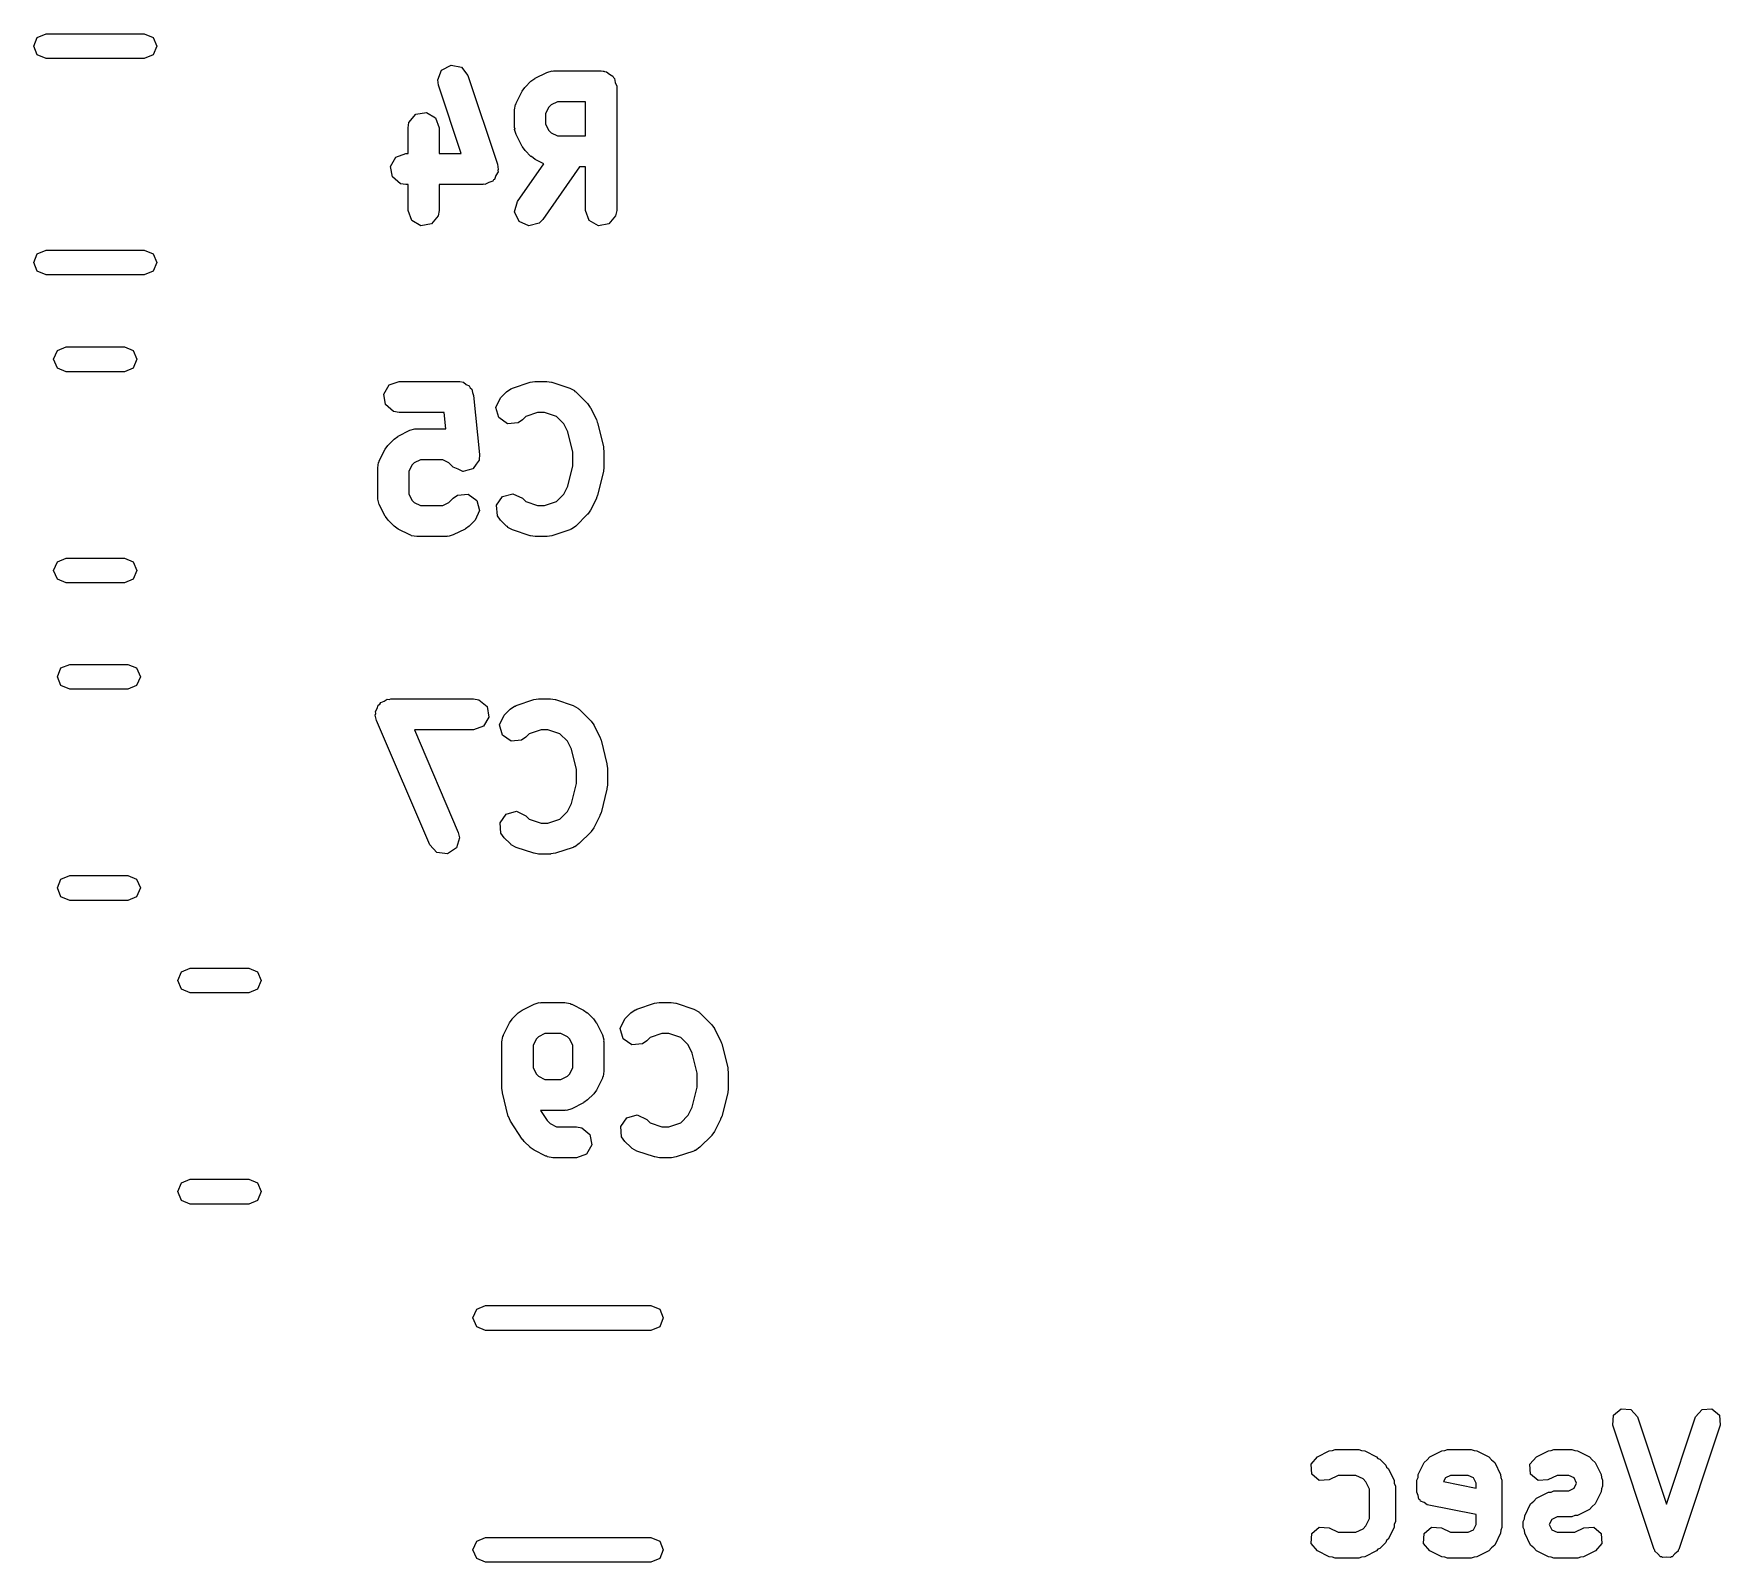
# Model space of a CAD drawing. Extents: x 83.8 to 114.9, y -116.5 to -84.2.
# Drawn here: x 106.7 to 114.85, y -91.7 to -84.32 of the extents above; entities that cross this region are included whole.
import ezdxf

# ---------------------------------------------------------------- set-up
doc = ezdxf.new("R2010")
doc.units = 0
doc.layers.add('BLACK', color=7, linetype='CONTINUOUS')

msp = doc.modelspace()

# ---------------------------------------------------------------- linework, layer by layer
at = {"layer": 'BLACK', "linetype": 'CONTINUOUS'}
for p, q in [((106.703, -84.3775), (106.72, -84.3351)), ((106.72, -84.3351), (106.763, -84.3175)), ((106.763, -84.3175), (107.237, -84.3175)), ((107.237, -84.3175), (107.28, -84.3351)), ((107.28, -84.3351), (107.297, -84.3775)), ((106.72, -84.4199), (106.703, -84.3775)), ((106.763, -84.4375), (106.72, -84.4199)), ((107.237, -84.4375), (106.763, -84.4375)), ((107.28, -84.4199), (107.237, -84.4375)), ((107.297, -84.3775), (107.28, -84.4199)), ((108.654, -84.5408), (108.672, -84.4931)), ((108.672, -84.4931), (108.718, -84.4687)), ((108.718, -84.4687), (108.768, -84.479)), ((108.768, -84.479), (108.8, -84.5191)), ((108.8, -84.5191), (108.943, -84.9477)), ((109.104, -84.547), (109.122, -84.5341)), ((109.122, -84.5341), (109.124, -84.5329)), ((109.124, -84.5329), (109.181, -84.5043)), ((109.181, -84.5043), (109.206, -84.4969)), ((109.206, -84.4969), (109.21, -84.498)), ((109.21, -84.498), (109.214, -84.4964)), ((109.214, -84.4964), (109.443, -84.4964)), ((109.443, -84.4964), (109.453, -84.4981)), ((109.453, -84.4981), (109.456, -84.4976)), ((109.456, -84.4976), (109.459, -84.4992)), ((109.459, -84.4992), (109.469, -84.501)), ((109.469, -84.501), (109.483, -84.5135)), ((109.483, -84.5135), (109.5, -84.5232)), ((109.5, -84.5232), (109.503, -84.5296)), ((109.503, -84.5296), (109.508, -84.5339)), ((109.508, -84.5339), (109.511, -84.5531)), ((108.657, -84.5666), (108.654, -84.5408)), ((108.767, -84.8964), (108.657, -84.5666)), ((109.033, -84.6522), (109.061, -84.595)), ((109.061, -84.595), (109.075, -84.577)), ((109.075, -84.577), (109.076, -84.5755)), ((109.076, -84.5755), (109.104, -84.547)), ((109.511, -84.5531), (109.518, -84.5714)), ((109.518, -84.5714), (109.518, -85.1714)), ((109.025, -84.6857), (109.03, -84.6601)), ((109.025, -84.7714), (109.025, -84.6857)), ((109.03, -84.6601), (109.032, -84.6566)), ((109.032, -84.6566), (109.033, -84.6522)), ((109.19, -84.673), (109.175, -84.7034)), ((109.202, -84.6616), (109.19, -84.673)), ((109.232, -84.6464), (109.202, -84.6616)), ((109.368, -84.6464), (109.232, -84.6464)), ((109.368, -84.8107), (109.368, -84.6464)), ((108.511, -84.7714), (108.515, -84.7458)), ((108.511, -84.8964), (108.511, -84.7714)), ((108.515, -84.7458), (108.548, -84.7065)), ((108.548, -84.7065), (108.599, -84.6976)), ((108.599, -84.6976), (108.643, -84.7232)), ((108.643, -84.7232), (108.661, -84.7714)), ((108.661, -84.7714), (108.661, -84.8964)), ((109.027, -84.7756), (109.025, -84.7714)), ((109.025, -84.78), (109.027, -84.7756)), ((109.175, -84.7034), (109.175, -84.7537)), ((109.175, -84.7537), (109.19, -84.7841)), ((109.033, -84.805), (109.025, -84.78)), ((109.061, -84.8621), (109.033, -84.805)), ((109.19, -84.7841), (109.202, -84.7955)), ((109.202, -84.7955), (109.232, -84.8107)), ((109.232, -84.8107), (109.368, -84.8107)), ((108.426, -84.9584), (108.452, -84.914)), ((108.452, -84.914), (108.5, -84.8964)), ((108.5, -84.8964), (108.511, -84.8964)), ((108.661, -84.8964), (108.767, -84.8964)), ((109.063, -84.8632), (109.061, -84.8621)), ((109.076, -84.8816), (109.063, -84.8632)), ((109.104, -84.9102), (109.076, -84.8816)), ((109.106, -84.9109), (109.104, -84.9102)), ((109.124, -84.9242), (109.106, -84.9109)), ((109.166, -84.9457), (109.124, -84.9242)), ((108.435, -85.0089), (108.426, -84.9584)), ((108.474, -85.0419), (108.435, -85.0089)), ((108.928, -85.0212), (108.923, -85.0239)), ((108.935, -85.0022), (108.928, -85.0212)), ((108.945, -84.9845), (108.935, -85.0022)), ((108.943, -84.9477), (108.946, -84.9735)), ((108.946, -84.9735), (108.944, -84.9788)), ((108.944, -84.9788), (108.945, -84.9845)), ((109.039, -85.1284), (109.166, -84.9457)), ((109.339, -84.9607), (109.161, -85.2144)), ((109.368, -84.9607), (109.339, -84.9607)), ((109.368, -85.1714), (109.368, -84.9607)), ((108.5, -85.0464), (108.474, -85.0419)), ((108.511, -85.0464), (108.5, -85.0464)), ((108.511, -85.1714), (108.511, -85.0464)), ((108.871, -85.0464), (108.661, -85.0464)), ((108.661, -85.0464), (108.661, -85.1714)), ((108.877, -85.0445), (108.871, -85.0464)), ((108.882, -85.0456), (108.877, -85.0445)), ((108.9, -85.0359), (108.882, -85.0456)), ((108.92, -85.0289), (108.9, -85.0359)), ((108.923, -85.0239), (108.92, -85.0289)), ((108.528, -85.2196), (108.511, -85.1714)), ((108.661, -85.1714), (108.656, -85.1971)), ((109.025, -85.178), (109.039, -85.1284)), ((109.047, -85.2245), (109.025, -85.178)), ((109.385, -85.2196), (109.368, -85.1714)), ((109.518, -85.1714), (109.513, -85.1971)), ((108.573, -85.2453), (108.528, -85.2196)), ((108.623, -85.2364), (108.573, -85.2453)), ((108.656, -85.1971), (108.623, -85.2364)), ((109.093, -85.2461), (109.047, -85.2245)), ((109.143, -85.2329), (109.093, -85.2461)), ((109.161, -85.2144), (109.143, -85.2329)), ((109.43, -85.2453), (109.385, -85.2196)), ((109.48, -85.2364), (109.43, -85.2453)), ((109.513, -85.1971), (109.48, -85.2364)), ((106.703, -85.4225), (106.72, -85.3801)), ((106.72, -85.4649), (106.703, -85.4225)), ((106.72, -85.3801), (106.763, -85.3625)), ((106.763, -85.3625), (107.237, -85.3625)), ((107.237, -85.3625), (107.28, -85.3801)), ((107.28, -85.3801), (107.297, -85.4225)), ((107.297, -85.4225), (107.28, -85.4649)), ((106.763, -85.4825), (106.72, -85.4649)), ((107.237, -85.4825), (106.763, -85.4825)), ((107.28, -85.4649), (107.237, -85.4825)), ((106.817, -85.8476), (106.859, -85.83)), ((106.859, -85.83), (107.141, -85.83)), ((107.141, -85.83), (107.183, -85.8476)), ((106.799, -85.89), (106.817, -85.8476)), ((106.817, -85.9324), (106.799, -85.89)), ((107.183, -85.8476), (107.201, -85.89)), ((107.201, -85.89), (107.183, -85.9324)), ((106.859, -85.95), (106.817, -85.9324)), ((107.141, -85.95), (106.859, -85.95)), ((107.183, -85.9324), (107.141, -85.95)), ((108.419, -86.014), (108.467, -85.9964)), ((108.467, -85.9964), (108.753, -85.9964)), ((108.753, -85.9964), (108.757, -85.9971)), ((108.757, -85.9971), (108.758, -85.9966)), ((108.758, -85.9966), (108.761, -85.9979)), ((108.761, -85.9979), (108.779, -86.001)), ((109.015, -86.0288), (109.101, -86.0003)), ((109.101, -86.0003), (109.123, -85.997)), ((109.123, -85.997), (109.124, -85.9964)), ((109.124, -85.9964), (109.181, -85.9964)), ((109.181, -85.9964), (109.204, -86.0003)), ((109.204, -86.0003), (109.205, -86.0003)), ((109.205, -86.0003), (109.291, -86.0288)), ((108.393, -86.0584), (108.419, -86.014)), ((108.402, -86.1089), (108.393, -86.0584)), ((108.779, -86.001), (108.791, -86.0112)), ((108.791, -86.0112), (108.805, -86.0177)), ((108.805, -86.0177), (108.81, -86.0272)), ((108.81, -86.0272), (108.818, -86.0339)), ((108.818, -86.0339), (108.821, -86.0496)), ((108.821, -86.0496), (108.827, -86.064)), ((108.827, -86.064), (108.856, -86.3497)), ((108.935, -86.122), (108.957, -86.0755)), ((108.957, -86.0755), (108.986, -86.047)), ((108.986, -86.047), (109.007, -86.032)), ((109.007, -86.032), (109.011, -86.0316)), ((109.011, -86.0316), (109.015, -86.0288)), ((109.291, -86.0288), (109.314, -86.0413)), ((109.314, -86.0413), (109.316, -86.0451)), ((109.316, -86.0451), (109.32, -86.047)), ((109.32, -86.047), (109.377, -86.1041)), ((108.441, -86.1419), (108.402, -86.1089)), ((108.467, -86.1464), (108.441, -86.1419)), ((108.685, -86.1464), (108.467, -86.1464)), ((108.693, -86.225), (108.685, -86.1464)), ((108.949, -86.1716), (108.935, -86.122)), ((109.136, -86.1464), (109.079, -86.1656)), ((109.169, -86.1464), (109.136, -86.1464)), ((109.227, -86.1656), (109.169, -86.1464)), ((109.377, -86.1041), (109.39, -86.1225)), ((109.39, -86.1225), (109.391, -86.1236)), ((109.391, -86.1236), (109.42, -86.1807)), ((108.462, -86.2615), (108.519, -86.2329)), ((108.519, -86.2329), (108.544, -86.2255)), ((108.544, -86.2255), (108.549, -86.2265)), ((108.549, -86.2265), (108.553, -86.225)), ((108.553, -86.225), (108.693, -86.225)), ((108.991, -86.201), (108.949, -86.1716)), ((109.042, -86.1965), (108.991, -86.201)), ((109.063, -86.1816), (109.042, -86.1965)), ((109.079, -86.1656), (109.063, -86.1816)), ((109.263, -86.2016), (109.227, -86.1656)), ((109.282, -86.2405), (109.263, -86.2016)), ((109.306, -86.3378), (109.282, -86.2405)), ((109.42, -86.1807), (109.424, -86.1932)), ((109.424, -86.1932), (109.426, -86.1961)), ((109.426, -86.1961), (109.454, -86.3104)), ((108.371, -86.3807), (108.4, -86.3236)), ((108.4, -86.3236), (108.413, -86.3056)), ((108.413, -86.3056), (108.414, -86.3041)), ((108.414, -86.3041), (108.443, -86.2755)), ((108.443, -86.2755), (108.461, -86.2627)), ((108.461, -86.2627), (108.462, -86.2615)), ((109.454, -86.3104), (109.455, -86.3253)), ((109.455, -86.3253), (109.456, -86.3286)), ((108.364, -86.4143), (108.368, -86.3886)), ((108.368, -86.3886), (108.371, -86.3852)), ((108.371, -86.3852), (108.371, -86.3807)), ((108.529, -86.4016), (108.514, -86.432)), ((108.54, -86.3902), (108.529, -86.4016)), ((108.571, -86.375), (108.54, -86.3902)), ((108.678, -86.375), (108.571, -86.375)), ((108.708, -86.3902), (108.678, -86.375)), ((108.728, -86.4102), (108.708, -86.3902)), ((108.839, -86.3972), (108.825, -86.418)), ((108.854, -86.3766), (108.839, -86.3972)), ((108.856, -86.3497), (108.854, -86.3757)), ((108.854, -86.3757), (108.854, -86.3761)), ((108.854, -86.3761), (108.854, -86.3766)), ((109.282, -86.5024), (109.306, -86.4051)), ((109.306, -86.4051), (109.306, -86.3378)), ((109.456, -86.3286), (109.456, -86.4143)), ((108.364, -86.5571), (108.364, -86.4143)), ((108.514, -86.432), (108.514, -86.5394)), ((108.729, -86.4104), (108.728, -86.4102)), ((108.729, -86.4108), (108.729, -86.4104)), ((108.752, -86.4212), (108.729, -86.4108)), ((108.775, -86.4319), (108.752, -86.4212)), ((108.776, -86.4319), (108.775, -86.4317)), ((108.775, -86.4317), (108.775, -86.4319)), ((108.8, -86.4251), (108.776, -86.4319)), ((108.824, -86.4186), (108.8, -86.4251)), ((108.825, -86.4182), (108.824, -86.4186)), ((108.825, -86.418), (108.825, -86.4182)), ((109.454, -86.4325), (109.426, -86.5468)), ((109.456, -86.4143), (109.454, -86.429)), ((109.454, -86.429), (109.454, -86.4325)), ((108.365, -86.5614), (108.364, -86.5571)), ((108.364, -86.5657), (108.365, -86.5614)), ((108.371, -86.5907), (108.364, -86.5657)), ((108.514, -86.5394), (108.529, -86.5699)), ((108.529, -86.5699), (108.54, -86.5812)), ((108.708, -86.5812), (108.728, -86.5613)), ((108.728, -86.5613), (108.75, -86.5463)), ((108.75, -86.5463), (108.801, -86.5418)), ((108.801, -86.5418), (108.843, -86.5713)), ((108.938, -86.5949), (108.967, -86.5528)), ((108.967, -86.5528), (109.017, -86.5396)), ((109.017, -86.5396), (109.063, -86.5613)), ((109.063, -86.5613), (109.079, -86.5773)), ((109.227, -86.5773), (109.263, -86.5413)), ((109.263, -86.5413), (109.282, -86.5024)), ((109.42, -86.5621), (109.391, -86.6193)), ((109.426, -86.5468), (109.42, -86.5586)), ((109.42, -86.5586), (109.42, -86.5621)), ((108.4, -86.6478), (108.371, -86.5907)), ((108.401, -86.649), (108.4, -86.6478)), ((108.414, -86.6673), (108.401, -86.649)), ((108.54, -86.5812), (108.571, -86.5964)), ((108.571, -86.5964), (108.678, -86.5964)), ((108.678, -86.5964), (108.708, -86.5812)), ((108.856, -86.6208), (108.834, -86.6673)), ((108.843, -86.5713), (108.856, -86.6208)), ((108.942, -86.646), (108.938, -86.5949)), ((108.957, -86.6673), (108.942, -86.646)), ((109.079, -86.5773), (109.136, -86.5964)), ((109.136, -86.5964), (109.169, -86.5964)), ((109.169, -86.5964), (109.227, -86.5773)), ((109.377, -86.6387), (109.32, -86.6959)), ((109.378, -86.6373), (109.377, -86.6387)), ((109.391, -86.6193), (109.378, -86.6373)), ((108.443, -86.6959), (108.414, -86.6673)), ((108.444, -86.6966), (108.443, -86.6959)), ((108.462, -86.7099), (108.444, -86.6966)), ((108.519, -86.7385), (108.462, -86.7099)), ((108.786, -86.7099), (108.729, -86.7385)), ((108.788, -86.7088), (108.786, -86.7099)), ((108.806, -86.6959), (108.788, -86.7088)), ((108.834, -86.6673), (108.806, -86.6959)), ((108.986, -86.6959), (108.957, -86.6673)), ((108.99, -86.6978), (108.986, -86.6959)), ((108.992, -86.7016), (108.99, -86.6978)), ((109.015, -86.714), (108.992, -86.7016)), ((109.101, -86.7426), (109.015, -86.714)), ((109.291, -86.714), (109.205, -86.7426)), ((109.294, -86.7112), (109.291, -86.714)), ((109.299, -86.7108), (109.294, -86.7112)), ((109.32, -86.6959), (109.299, -86.7108)), ((108.524, -86.739), (108.519, -86.7385)), ((108.527, -86.7419), (108.524, -86.739)), ((108.553, -86.7464), (108.527, -86.7419)), ((108.696, -86.7464), (108.553, -86.7464)), ((108.7, -86.7449), (108.696, -86.7464)), ((108.704, -86.7459), (108.7, -86.7449)), ((108.729, -86.7385), (108.704, -86.7459)), ((109.102, -86.7425), (109.101, -86.7426)), ((109.124, -86.7464), (109.102, -86.7425)), ((109.181, -86.7464), (109.124, -86.7464)), ((109.183, -86.7459), (109.181, -86.7464)), ((109.205, -86.7426), (109.183, -86.7459)), ((106.799, -86.91), (106.817, -86.8676)), ((106.817, -86.8676), (106.859, -86.85)), ((106.859, -86.85), (107.141, -86.85)), ((107.141, -86.85), (107.183, -86.8676)), ((107.183, -86.8676), (107.201, -86.91)), ((106.817, -86.9524), (106.799, -86.91)), ((106.859, -86.97), (106.817, -86.9524)), ((107.141, -86.97), (106.859, -86.97)), ((107.183, -86.9524), (107.141, -86.97)), ((107.201, -86.91), (107.183, -86.9524)), ((106.817, -87.4232), (106.834, -87.3808)), ((106.834, -87.3808), (106.877, -87.3632)), ((106.877, -87.3632), (107.158, -87.3632)), ((107.158, -87.3632), (107.2, -87.3808)), ((107.2, -87.3808), (107.218, -87.4232)), ((106.834, -87.4657), (106.817, -87.4232)), ((106.877, -87.4832), (106.834, -87.4657)), ((107.2, -87.4657), (107.158, -87.4832)), ((107.218, -87.4232), (107.2, -87.4657)), ((107.158, -87.4832), (106.877, -87.4832)), ((108.374, -87.5549), (108.379, -87.5472)), ((108.379, -87.5472), (108.395, -87.5412)), ((108.395, -87.5412), (108.41, -87.5316)), ((108.41, -87.5316), (108.419, -87.5327)), ((108.419, -87.5327), (108.427, -87.5297)), ((108.427, -87.5297), (108.827, -87.5297)), ((108.827, -87.5297), (108.853, -87.5342)), ((108.853, -87.5342), (108.892, -87.5672)), ((109.032, -87.5621), (109.118, -87.5335)), ((109.118, -87.5335), (109.14, -87.5302)), ((109.14, -87.5302), (109.141, -87.5297)), ((109.141, -87.5297), (109.199, -87.5297)), ((109.199, -87.5297), (109.221, -87.5336)), ((109.221, -87.5336), (109.222, -87.5335)), ((109.222, -87.5335), (109.308, -87.5621)), ((108.352, -87.6088), (108.355, -87.6004)), ((108.358, -87.6342), (108.352, -87.6088)), ((108.353, -87.5916), (108.362, -87.5765)), ((108.355, -87.6004), (108.353, -87.5916)), ((108.362, -87.5765), (108.367, -87.5597)), ((108.367, -87.5597), (108.374, -87.5549)), ((108.901, -87.6177), (108.875, -87.6621)), ((108.892, -87.5672), (108.901, -87.6177)), ((108.952, -87.6553), (108.974, -87.6088)), ((108.974, -87.6088), (109.003, -87.5802)), ((109.003, -87.5802), (109.024, -87.5653)), ((109.024, -87.5653), (109.028, -87.5649)), ((109.028, -87.5649), (109.032, -87.5621)), ((109.308, -87.5621), (109.331, -87.5745)), ((109.331, -87.5745), (109.333, -87.5783)), ((109.333, -87.5783), (109.337, -87.5802)), ((109.337, -87.5802), (109.394, -87.6373)), ((108.615, -88.2342), (108.358, -87.6342)), ((108.827, -87.6797), (108.541, -87.6797)), ((108.541, -87.6797), (108.753, -88.1751)), ((108.875, -87.6621), (108.827, -87.6797)), ((108.966, -87.7048), (108.952, -87.6553)), ((109.008, -87.7342), (108.966, -87.7048)), ((109.096, -87.6988), (109.08, -87.7148)), ((109.154, -87.6797), (109.096, -87.6988)), ((109.186, -87.6797), (109.154, -87.6797)), ((109.244, -87.6988), (109.186, -87.6797)), ((109.28, -87.7348), (109.244, -87.6988)), ((109.394, -87.6373), (109.407, -87.6557)), ((109.407, -87.6557), (109.408, -87.6568)), ((109.408, -87.6568), (109.437, -87.714)), ((109.059, -87.7298), (109.008, -87.7342)), ((109.08, -87.7148), (109.059, -87.7298)), ((109.299, -87.7737), (109.28, -87.7348)), ((109.324, -87.871), (109.299, -87.7737)), ((109.437, -87.714), (109.441, -87.7264)), ((109.441, -87.7264), (109.443, -87.7293)), ((109.443, -87.7293), (109.471, -87.8436)), ((109.324, -87.9383), (109.324, -87.871)), ((109.471, -87.8436), (109.472, -87.8585)), ((109.472, -87.8585), (109.474, -87.8618)), ((109.474, -87.8618), (109.474, -87.9475)), ((109.299, -88.0356), (109.324, -87.9383)), ((109.474, -87.9475), (109.471, -87.9623)), ((109.28, -88.0745), (109.299, -88.0356)), ((109.471, -87.9657), (109.443, -88.08)), ((109.471, -87.9623), (109.471, -87.9657)), ((108.955, -88.1281), (108.984, -88.0861)), ((108.984, -88.0861), (109.034, -88.0728)), ((109.034, -88.0728), (109.08, -88.0945)), ((109.08, -88.0945), (109.096, -88.1105)), ((109.096, -88.1105), (109.154, -88.1297)), ((109.186, -88.1297), (109.244, -88.1105)), ((109.244, -88.1105), (109.28, -88.0745)), ((109.437, -88.0953), (109.408, -88.1525)), ((109.443, -88.08), (109.437, -88.0918)), ((109.437, -88.0918), (109.437, -88.0953)), ((108.753, -88.1751), (108.759, -88.2005)), ((108.959, -88.1792), (108.955, -88.1281)), ((108.974, -88.2005), (108.959, -88.1792)), ((109.154, -88.1297), (109.186, -88.1297)), ((109.394, -88.172), (109.337, -88.2291)), ((109.395, -88.1705), (109.394, -88.172)), ((109.408, -88.1525), (109.395, -88.1705)), ((108.65, -88.2716), (108.615, -88.2342)), ((108.701, -88.2777), (108.65, -88.2716)), ((108.744, -88.2496), (108.701, -88.2777)), ((108.759, -88.2005), (108.744, -88.2496)), ((109.003, -88.2291), (108.974, -88.2005)), ((109.007, -88.231), (109.003, -88.2291)), ((109.009, -88.2348), (109.007, -88.231)), ((109.032, -88.2472), (109.009, -88.2348)), ((109.118, -88.2758), (109.032, -88.2472)), ((109.119, -88.2758), (109.118, -88.2758)), ((109.141, -88.2797), (109.119, -88.2758)), ((109.199, -88.2797), (109.141, -88.2797)), ((109.2, -88.2791), (109.199, -88.2797)), ((109.222, -88.2758), (109.2, -88.2791)), ((109.308, -88.2472), (109.222, -88.2758)), ((109.311, -88.2445), (109.308, -88.2472)), ((109.316, -88.2441), (109.311, -88.2445)), ((109.337, -88.2291), (109.316, -88.2441)), ((106.817, -88.4432), (106.834, -88.4008)), ((106.834, -88.4857), (106.817, -88.4432)), ((106.834, -88.4008), (106.877, -88.3832)), ((106.877, -88.3832), (107.158, -88.3832)), ((107.158, -88.3832), (107.2, -88.4008)), ((107.2, -88.4008), (107.218, -88.4432)), ((107.218, -88.4432), (107.2, -88.4857)), ((106.877, -88.5032), (106.834, -88.4857)), ((107.158, -88.5032), (106.877, -88.5032)), ((107.2, -88.4857), (107.158, -88.5032)), ((107.399, -88.89), (107.417, -88.8476)), ((107.417, -88.8476), (107.459, -88.83)), ((107.459, -88.83), (107.741, -88.83)), ((107.741, -88.83), (107.783, -88.8476)), ((107.783, -88.8476), (107.801, -88.89)), ((107.417, -88.9324), (107.399, -88.89)), ((107.459, -88.95), (107.417, -88.9324)), ((107.783, -88.9324), (107.741, -88.95)), ((107.801, -88.89), (107.783, -88.9324)), ((107.741, -88.95), (107.459, -88.95)), ((109.062, -89.0329), (109.119, -89.0043)), ((109.119, -89.0043), (109.144, -88.9969)), ((109.144, -88.9969), (109.149, -88.998)), ((109.149, -88.998), (109.153, -88.9964)), ((109.153, -88.9964), (109.267, -88.9964)), ((109.267, -88.9964), (109.293, -89.001)), ((109.293, -89.001), (109.296, -89.0038)), ((109.296, -89.0038), (109.301, -89.0043)), ((109.301, -89.0043), (109.358, -89.0329)), ((109.615, -89.0288), (109.701, -89.0003)), ((109.701, -89.0003), (109.723, -88.997)), ((109.723, -88.997), (109.724, -88.9964)), ((109.724, -88.9964), (109.781, -88.9964)), ((109.781, -88.9964), (109.804, -89.0003)), ((109.804, -89.0003), (109.805, -89.0003)), ((109.805, -89.0003), (109.891, -89.0288)), ((108.971, -89.1522), (109, -89.095)), ((109, -89.095), (109.013, -89.077)), ((109.013, -89.077), (109.014, -89.0755)), ((109.014, -89.0755), (109.043, -89.047)), ((109.043, -89.047), (109.061, -89.0341)), ((109.061, -89.0341), (109.062, -89.0329)), ((109.358, -89.0329), (109.376, -89.0463)), ((109.376, -89.0463), (109.377, -89.047)), ((109.377, -89.047), (109.406, -89.0755)), ((109.406, -89.0755), (109.419, -89.0939)), ((109.419, -89.0939), (109.42, -89.095)), ((109.42, -89.095), (109.449, -89.1522)), ((109.535, -89.122), (109.557, -89.0755)), ((109.557, -89.0755), (109.586, -89.047)), ((109.586, -89.047), (109.607, -89.032)), ((109.607, -89.032), (109.611, -89.0316)), ((109.611, -89.0316), (109.615, -89.0288)), ((109.891, -89.0288), (109.914, -89.0413)), ((109.914, -89.0413), (109.916, -89.0451)), ((109.916, -89.0451), (109.92, -89.047)), ((109.92, -89.047), (109.977, -89.1041)), ((108.964, -89.1857), (108.968, -89.1601)), ((108.968, -89.1601), (108.971, -89.1566)), ((108.971, -89.1566), (108.971, -89.1522)), ((109.129, -89.173), (109.114, -89.2034)), ((109.14, -89.1616), (109.129, -89.173)), ((109.171, -89.1464), (109.14, -89.1616)), ((109.249, -89.1464), (109.171, -89.1464)), ((109.28, -89.1616), (109.249, -89.1464)), ((109.291, -89.173), (109.28, -89.1616)), ((109.306, -89.2034), (109.291, -89.173)), ((109.449, -89.1522), (109.456, -89.1771)), ((109.549, -89.1716), (109.535, -89.122)), ((109.591, -89.201), (109.549, -89.1716)), ((109.679, -89.1656), (109.663, -89.1816)), ((109.736, -89.1464), (109.679, -89.1656)), ((109.769, -89.1464), (109.736, -89.1464)), ((109.827, -89.1656), (109.769, -89.1464)), ((109.863, -89.2016), (109.827, -89.1656)), ((109.977, -89.1041), (109.99, -89.1225)), ((109.99, -89.1225), (109.991, -89.1236)), ((109.991, -89.1236), (110.02, -89.1807)), ((108.964, -89.4143), (108.964, -89.1857)), ((109.114, -89.2034), (109.114, -89.3109)), ((109.306, -89.3109), (109.306, -89.2034)), ((109.456, -89.1771), (109.455, -89.1815)), ((109.455, -89.1815), (109.456, -89.1857)), ((109.456, -89.1857), (109.456, -89.3286)), ((109.642, -89.1965), (109.591, -89.201)), ((109.663, -89.1816), (109.642, -89.1965)), ((109.882, -89.2405), (109.863, -89.2016)), ((109.906, -89.3378), (109.882, -89.2405)), ((110.02, -89.1807), (110.024, -89.1932)), ((110.024, -89.1932), (110.026, -89.1961)), ((110.026, -89.1961), (110.054, -89.3104)), ((109.114, -89.3109), (109.129, -89.3413)), ((109.291, -89.3413), (109.306, -89.3109)), ((109.456, -89.3286), (109.452, -89.3542)), ((109.906, -89.4051), (109.906, -89.3378)), ((110.054, -89.3104), (110.055, -89.3253)), ((110.055, -89.3253), (110.056, -89.3286)), ((110.056, -89.3286), (110.056, -89.4143)), ((108.965, -89.4175), (108.964, -89.4143)), ((108.966, -89.4325), (108.965, -89.4175)), ((109.129, -89.3413), (109.14, -89.3526)), ((109.14, -89.3526), (109.171, -89.3679)), ((109.171, -89.3679), (109.249, -89.3679)), ((109.249, -89.3679), (109.28, -89.3526)), ((109.28, -89.3526), (109.291, -89.3413)), ((109.42, -89.4193), (109.407, -89.4373)), ((109.449, -89.3621), (109.42, -89.4193)), ((109.452, -89.3542), (109.449, -89.3577)), ((109.449, -89.3577), (109.449, -89.3621)), ((109.882, -89.5024), (109.906, -89.4051)), ((110.056, -89.4143), (110.054, -89.429)), ((108.994, -89.5468), (108.966, -89.4325)), ((109.358, -89.4814), (109.301, -89.5099)), ((109.359, -89.4802), (109.358, -89.4814)), ((109.377, -89.4673), (109.359, -89.4802)), ((109.406, -89.4387), (109.377, -89.4673)), ((109.407, -89.4373), (109.406, -89.4387)), ((109.863, -89.5413), (109.882, -89.5024)), ((110.054, -89.4325), (110.026, -89.5468)), ((110.054, -89.429), (110.054, -89.4325)), ((108.995, -89.5471), (108.994, -89.5468)), ((109.005, -89.5702), (108.995, -89.5471)), ((109.062, -89.6559), (109.005, -89.5702)), ((109.153, -89.5179), (109.15, -89.5173)), ((109.15, -89.5173), (109.183, -89.5665)), ((109.267, -89.5179), (109.153, -89.5179)), ((109.183, -89.5665), (109.197, -89.5812)), ((109.197, -89.5812), (109.228, -89.5964)), ((109.271, -89.5163), (109.267, -89.5179)), ((109.276, -89.5174), (109.271, -89.5163)), ((109.301, -89.5099), (109.276, -89.5174)), ((109.538, -89.5949), (109.567, -89.5528)), ((109.567, -89.5528), (109.617, -89.5396)), ((109.617, -89.5396), (109.663, -89.5613)), ((109.663, -89.5613), (109.679, -89.5773)), ((109.679, -89.5773), (109.736, -89.5964)), ((109.769, -89.5964), (109.827, -89.5773)), ((109.827, -89.5773), (109.863, -89.5413)), ((110.02, -89.5621), (109.991, -89.6193)), ((110.026, -89.5468), (110.02, -89.5586)), ((110.02, -89.5586), (110.02, -89.5621)), ((109.065, -89.658), (109.062, -89.6559)), ((109.071, -89.6673), (109.065, -89.658)), ((109.228, -89.5964), (109.324, -89.5964)), ((109.324, -89.5964), (109.35, -89.601)), ((109.35, -89.601), (109.389, -89.6339)), ((109.389, -89.6339), (109.398, -89.6845)), ((109.542, -89.646), (109.538, -89.5949)), ((109.557, -89.6673), (109.542, -89.646)), ((109.736, -89.5964), (109.769, -89.5964)), ((109.977, -89.6387), (109.92, -89.6959)), ((109.978, -89.6373), (109.977, -89.6387)), ((109.991, -89.6193), (109.978, -89.6373)), ((109.1, -89.6959), (109.071, -89.6673)), ((109.101, -89.6966), (109.1, -89.6959)), ((109.119, -89.7099), (109.101, -89.6966)), ((109.176, -89.7385), (109.119, -89.7099)), ((109.181, -89.739), (109.176, -89.7385)), ((109.184, -89.7419), (109.181, -89.739)), ((109.21, -89.7464), (109.184, -89.7419)), ((109.324, -89.7464), (109.21, -89.7464)), ((109.372, -89.7289), (109.324, -89.7464)), ((109.398, -89.6845), (109.372, -89.7289)), ((109.586, -89.6959), (109.557, -89.6673)), ((109.59, -89.6978), (109.586, -89.6959)), ((109.592, -89.7016), (109.59, -89.6978)), ((109.615, -89.714), (109.592, -89.7016)), ((109.701, -89.7426), (109.615, -89.714)), ((109.702, -89.7425), (109.701, -89.7426)), ((109.724, -89.7464), (109.702, -89.7425)), ((109.781, -89.7464), (109.724, -89.7464)), ((109.783, -89.7459), (109.781, -89.7464)), ((109.805, -89.7426), (109.783, -89.7459)), ((109.891, -89.714), (109.805, -89.7426)), ((109.894, -89.7112), (109.891, -89.714)), ((109.899, -89.7108), (109.894, -89.7112)), ((109.92, -89.6959), (109.899, -89.7108)), ((107.399, -89.91), (107.417, -89.8676)), ((107.417, -89.8676), (107.459, -89.85)), ((107.459, -89.85), (107.741, -89.85)), ((107.741, -89.85), (107.783, -89.8676)), ((107.783, -89.8676), (107.801, -89.91)), ((107.417, -89.9524), (107.399, -89.91)), ((107.459, -89.97), (107.417, -89.9524)), ((107.741, -89.97), (107.459, -89.97)), ((107.783, -89.9524), (107.741, -89.97)), ((107.801, -89.91), (107.783, -89.9524)), ((108.824, -90.52), (108.842, -90.4776)), ((108.842, -90.4776), (108.884, -90.46)), ((108.884, -90.46), (109.683, -90.46)), ((109.683, -90.46), (109.726, -90.4776)), ((109.726, -90.4776), (109.743, -90.52)), ((108.842, -90.5624), (108.824, -90.52)), ((109.743, -90.52), (109.726, -90.5624)), ((108.884, -90.58), (108.842, -90.5624)), ((109.683, -90.58), (108.884, -90.58)), ((109.726, -90.5624), (109.683, -90.58)), ((114.331, -90.9898), (114.368, -90.9584)), ((114.368, -90.9584), (114.415, -90.9618)), ((114.415, -90.9618), (114.447, -90.998)), ((114.728, -90.998), (114.759, -90.9618)), ((114.759, -90.9618), (114.807, -90.9584)), ((114.807, -90.9584), (114.843, -90.9898)), ((114.328, -91.0375), (114.331, -90.9898)), ((114.528, -91.6375), (114.328, -91.0375)), ((114.447, -90.998), (114.587, -91.4201)), ((114.587, -91.4201), (114.728, -90.998)), ((114.847, -91.0375), (114.647, -91.6375)), ((114.843, -90.9898), (114.847, -91.0375)), ((112.871, -91.2265), (112.902, -91.1904)), ((112.902, -91.1904), (112.959, -91.1618)), ((112.959, -91.1618), (112.974, -91.1608)), ((112.974, -91.1608), (112.987, -91.1552)), ((112.987, -91.1552), (113.102, -91.1552)), ((113.102, -91.1552), (113.115, -91.1608)), ((113.115, -91.1608), (113.13, -91.1618)), ((113.13, -91.1618), (113.187, -91.1904)), ((113.187, -91.1904), (113.193, -91.1982)), ((113.193, -91.1982), (113.203, -91.2021)), ((113.203, -91.2021), (113.232, -91.2307)), ((113.417, -91.2184), (113.432, -91.2054)), ((113.432, -91.2054), (113.445, -91.1904)), ((113.445, -91.1904), (113.502, -91.1618)), ((113.502, -91.1618), (113.517, -91.1608)), ((113.517, -91.1608), (113.53, -91.1552)), ((113.53, -91.1552), (113.644, -91.1552)), ((113.644, -91.1552), (113.658, -91.1608)), ((113.658, -91.1608), (113.672, -91.1618)), ((113.672, -91.1618), (113.73, -91.1904)), ((113.73, -91.1904), (113.743, -91.2054)), ((113.743, -91.2054), (113.758, -91.2184)), ((113.928, -91.2265), (113.959, -91.1904)), ((113.959, -91.1904), (114.017, -91.1618)), ((114.017, -91.1618), (114.031, -91.1608)), ((114.031, -91.1608), (114.044, -91.1552)), ((114.044, -91.1552), (114.13, -91.1552)), ((114.13, -91.1552), (114.144, -91.1608)), ((114.144, -91.1608), (114.158, -91.1618)), ((114.158, -91.1618), (114.215, -91.1904)), ((114.215, -91.1904), (114.228, -91.2054)), ((114.228, -91.2054), (114.243, -91.2184)), ((112.874, -91.2743), (112.871, -91.2265)), ((112.91, -91.3056), (112.874, -91.2743)), ((113.002, -91.2802), (112.958, -91.3022)), ((113.087, -91.2802), (113.002, -91.2802)), ((113.122, -91.2977), (113.087, -91.2802)), ((113.232, -91.2307), (113.235, -91.2402)), ((113.235, -91.2402), (113.243, -91.2469)), ((113.243, -91.2469), (113.272, -91.3041)), ((113.382, -91.3034), (113.388, -91.29)), ((113.388, -91.29), (113.389, -91.2755)), ((113.389, -91.2755), (113.417, -91.2184)), ((113.52, -91.2929), (113.511, -91.3102)), ((113.545, -91.2802), (113.52, -91.2929)), ((113.63, -91.2802), (113.545, -91.2802)), ((113.655, -91.2929), (113.63, -91.2802)), ((113.668, -91.3182), (113.655, -91.2929)), ((113.758, -91.2184), (113.786, -91.2755)), ((113.786, -91.2755), (113.787, -91.29)), ((113.787, -91.29), (113.793, -91.3034)), ((113.931, -91.2743), (113.928, -91.2265)), ((113.968, -91.3056), (113.931, -91.2743)), ((114.059, -91.2802), (114.015, -91.3022)), ((114.115, -91.2802), (114.059, -91.2802)), ((114.141, -91.2929), (114.115, -91.2802)), ((114.153, -91.3177), (114.141, -91.2929)), ((114.243, -91.2184), (114.272, -91.2755)), ((114.272, -91.2755), (114.273, -91.29)), ((114.273, -91.29), (114.278, -91.3034)), ((112.958, -91.3022), (112.91, -91.3056)), ((113.136, -91.3119), (113.122, -91.2977)), ((113.153, -91.3468), (113.136, -91.3119)), ((113.153, -91.4887), (113.153, -91.3468)), ((113.272, -91.3041), (113.273, -91.3186)), ((113.273, -91.3186), (113.278, -91.332)), ((113.278, -91.332), (113.278, -91.5035)), ((113.382, -91.3606), (113.382, -91.3034)), ((113.389, -91.3774), (113.382, -91.3606)), ((113.511, -91.3102), (113.668, -91.3415)), ((113.668, -91.3415), (113.668, -91.3182)), ((113.793, -91.3034), (113.793, -91.532)), ((113.959, -91.3904), (114.017, -91.3618)), ((114.015, -91.3022), (113.968, -91.3056)), ((114.017, -91.3618), (114.031, -91.3608)), ((114.031, -91.3608), (114.044, -91.3552)), ((114.044, -91.3552), (114.115, -91.3552)), ((114.115, -91.3552), (114.141, -91.3426)), ((114.141, -91.3426), (114.153, -91.3177)), ((114.272, -91.36), (114.243, -91.4171)), ((114.273, -91.3455), (114.272, -91.36)), ((114.278, -91.332), (114.273, -91.3455)), ((114.278, -91.3034), (114.278, -91.332)), ((113.392, -91.3953), (113.389, -91.3774)), ((113.398, -91.3988), (113.392, -91.3953)), ((113.4, -91.4048), (113.398, -91.3988)), ((113.417, -91.4118), (113.4, -91.4048)), ((113.432, -91.4219), (113.417, -91.4118)), ((113.668, -91.469), (113.432, -91.4219)), ((113.903, -91.4755), (113.931, -91.4184)), ((113.931, -91.4184), (113.946, -91.4054)), ((113.946, -91.4054), (113.959, -91.3904)), ((114.215, -91.4451), (114.158, -91.4736)), ((114.228, -91.4301), (114.215, -91.4451)), ((114.243, -91.4171), (114.228, -91.4301)), ((112.874, -91.5612), (112.91, -91.5299)), ((112.91, -91.5299), (112.958, -91.5333)), ((112.958, -91.5333), (113.002, -91.5552)), ((113.087, -91.5552), (113.122, -91.5378)), ((113.122, -91.5378), (113.136, -91.5236)), ((113.136, -91.5236), (113.153, -91.4887)), ((113.272, -91.5314), (113.243, -91.5885)), ((113.273, -91.5169), (113.272, -91.5314)), ((113.278, -91.5035), (113.273, -91.5169)), ((113.417, -91.5612), (113.453, -91.5299)), ((113.453, -91.5299), (113.501, -91.5333)), ((113.501, -91.5333), (113.545, -91.5552)), ((113.655, -91.5426), (113.668, -91.5173)), ((113.668, -91.5173), (113.668, -91.469)), ((113.793, -91.532), (113.787, -91.5455)), ((113.896, -91.5035), (113.902, -91.49)), ((113.896, -91.532), (113.896, -91.5035)), ((113.902, -91.5455), (113.896, -91.532)), ((113.902, -91.49), (113.903, -91.4755)), ((114.034, -91.4929), (114.021, -91.5177)), ((114.021, -91.5177), (114.034, -91.5426)), ((114.059, -91.4802), (114.034, -91.4929)), ((114.13, -91.4802), (114.059, -91.4802)), ((114.144, -91.4747), (114.13, -91.4802)), ((114.158, -91.4736), (114.144, -91.4747)), ((114.144, -91.5552), (114.188, -91.5333)), ((114.188, -91.5333), (114.236, -91.5299)), ((114.236, -91.5299), (114.272, -91.5612)), ((108.824, -91.64), (108.842, -91.5976)), ((108.842, -91.5976), (108.884, -91.58)), ((108.884, -91.58), (109.683, -91.58)), ((109.683, -91.58), (109.726, -91.5976)), ((109.726, -91.5976), (109.743, -91.64)), ((112.871, -91.6089), (112.874, -91.5612)), ((112.902, -91.6451), (112.871, -91.6089)), ((113.002, -91.5552), (113.087, -91.5552)), ((113.232, -91.6048), (113.203, -91.6334)), ((113.235, -91.5953), (113.232, -91.6048)), ((113.243, -91.5885), (113.235, -91.5953)), ((113.414, -91.6089), (113.417, -91.5612)), ((113.445, -91.6451), (113.414, -91.6089)), ((113.545, -91.5552), (113.63, -91.5552)), ((113.63, -91.5552), (113.655, -91.5426)), ((113.758, -91.6171), (113.743, -91.6301)), ((113.786, -91.56), (113.758, -91.6171)), ((113.787, -91.5455), (113.786, -91.56)), ((113.903, -91.56), (113.902, -91.5455)), ((113.931, -91.6171), (113.903, -91.56)), ((113.946, -91.6301), (113.931, -91.6171)), ((114.034, -91.5426), (114.059, -91.5552)), ((114.059, -91.5552), (114.144, -91.5552)), ((114.275, -91.6089), (114.244, -91.6451)), ((114.272, -91.5612), (114.275, -91.6089)), ((108.842, -91.6824), (108.824, -91.64)), ((108.884, -91.7), (108.842, -91.6824)), ((109.683, -91.7), (108.884, -91.7)), ((109.726, -91.6824), (109.683, -91.7)), ((109.743, -91.64), (109.726, -91.6824)), ((112.959, -91.6736), (112.902, -91.6451)), ((112.974, -91.6747), (112.959, -91.6736)), ((112.987, -91.6802), (112.974, -91.6747)), ((113.102, -91.6802), (112.987, -91.6802)), ((113.115, -91.6747), (113.102, -91.6802)), ((113.13, -91.6736), (113.115, -91.6747)), ((113.187, -91.6451), (113.13, -91.6736)), ((113.193, -91.6373), (113.187, -91.6451)), ((113.203, -91.6334), (113.193, -91.6373)), ((113.502, -91.6736), (113.445, -91.6451)), ((113.517, -91.6747), (113.502, -91.6736)), ((113.53, -91.6802), (113.517, -91.6747)), ((113.644, -91.6802), (113.53, -91.6802)), ((113.658, -91.6747), (113.644, -91.6802)), ((113.672, -91.6736), (113.658, -91.6747)), ((113.73, -91.6451), (113.672, -91.6736)), ((113.743, -91.6301), (113.73, -91.6451)), ((113.959, -91.6451), (113.946, -91.6301)), ((114.017, -91.6736), (113.959, -91.6451)), ((114.031, -91.6747), (114.017, -91.6736)), ((114.044, -91.6802), (114.031, -91.6747)), ((114.159, -91.6802), (114.044, -91.6802)), ((114.172, -91.6747), (114.159, -91.6802)), ((114.187, -91.6736), (114.172, -91.6747)), ((114.244, -91.6451), (114.187, -91.6736)), ((114.531, -91.641), (114.528, -91.6375)), ((114.531, -91.6457), (114.531, -91.641)), ((114.546, -91.6587), (114.531, -91.6457)), ((114.559, -91.6736), (114.546, -91.6587)), ((114.564, -91.674), (114.559, -91.6736)), ((114.568, -91.677), (114.564, -91.674)), ((114.587, -91.6756), (114.568, -91.677)), ((114.607, -91.677), (114.587, -91.6756)), ((114.611, -91.674), (114.607, -91.677)), ((114.615, -91.6736), (114.611, -91.674)), ((114.628, -91.6587), (114.615, -91.6736)), ((114.643, -91.6457), (114.628, -91.6587)), ((114.644, -91.641), (114.643, -91.6457)), ((114.647, -91.6375), (114.644, -91.641))]:
    msp.add_line(p, q, dxfattribs=at)

doc.saveas('drawing.dxf')
